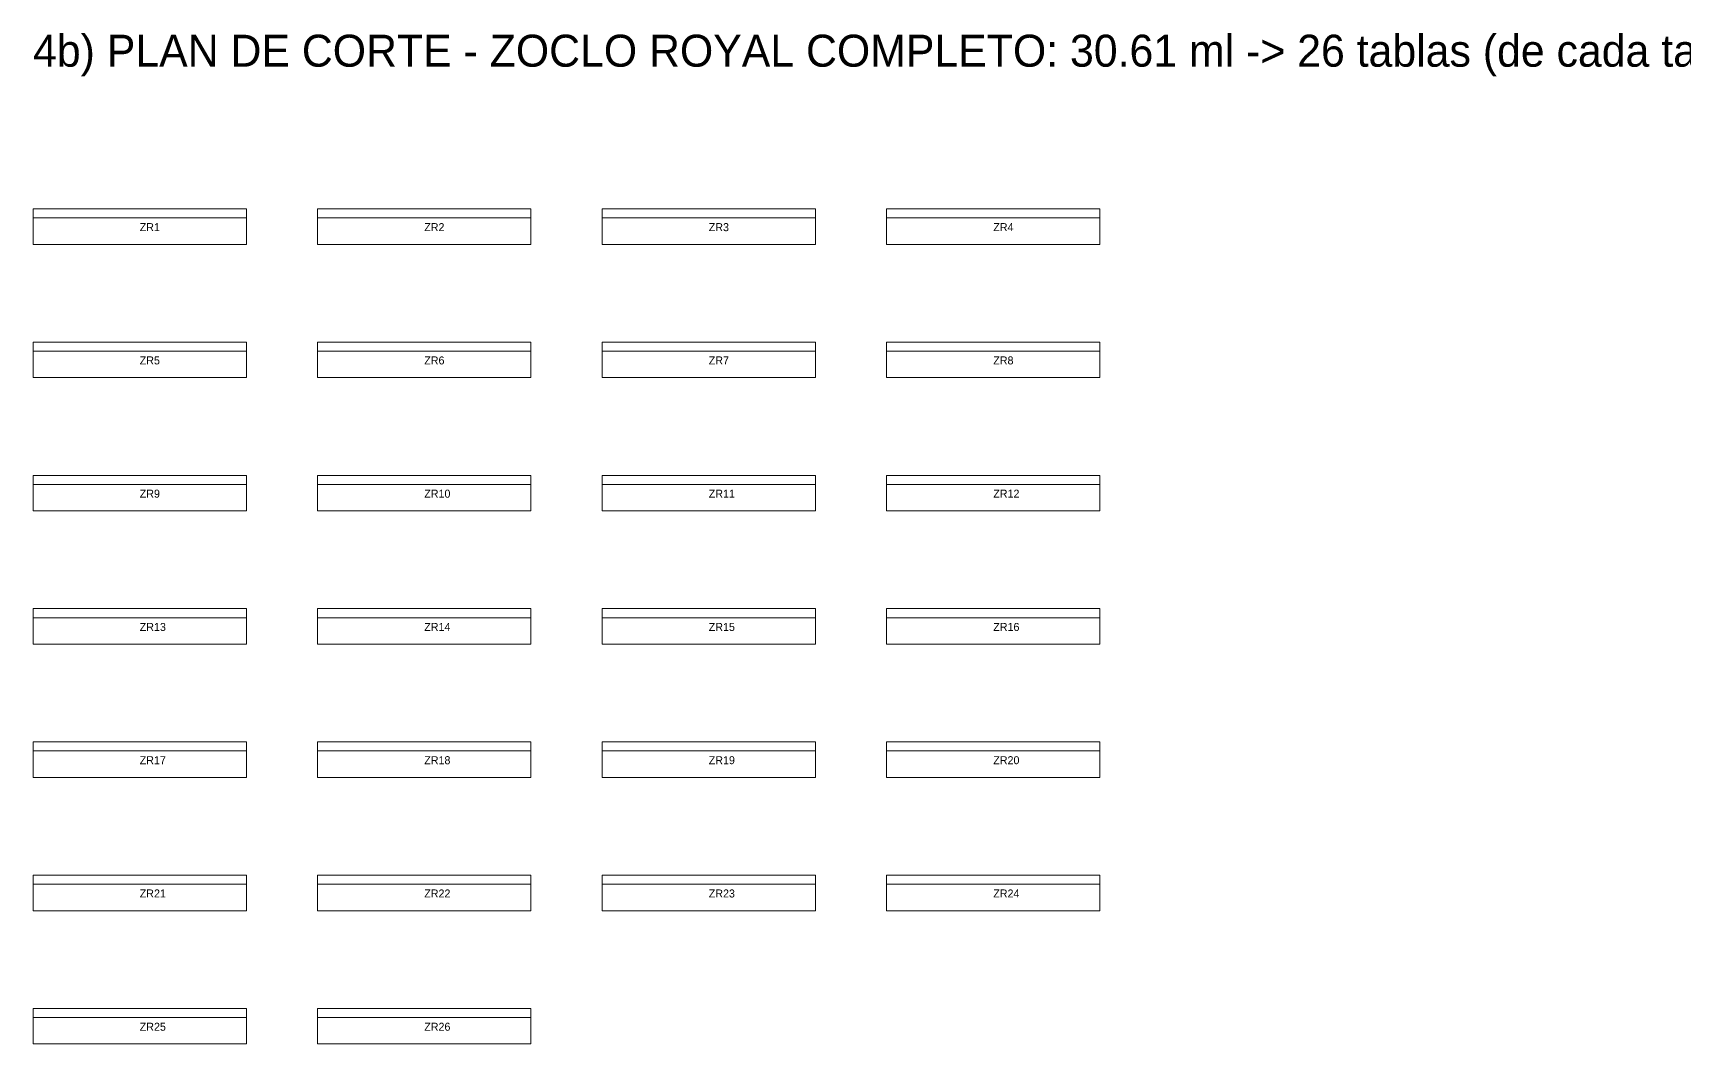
# Model space of a CAD drawing. Header units: metres. Extents: x 272.3 to 354.7, y -132.1 to -56.9.
# Drawn here: x 336.11 to 345.4, y -132.12 to -126.43 of the extents above; entities that cross this region are included whole.
import ezdxf

# ---------------------------------------------------------------- set-up
doc = ezdxf.new("R2010")
doc.units = ezdxf.units.M
for name, color, linetype, lineweight, plot in [('ESCALERA-REGADERA-ZOCLO', 6, 'Continuous', 0, False), ('ESCALERA-REGADERA-ZOCLO-TEXTO', 7, 'Continuous', 0, False), ('PLAN-CORTE-DESPERDICIO', 1, 'Continuous', 0, False)]:
    doc.layers.add(name, color=color, linetype=linetype, lineweight=lineweight, plot=plot)

msp = doc.modelspace()

# ---------------------------------------------------------------- linework, layer by layer
at = {"layer": 'ESCALERA-REGADERA-ZOCLO'}
for points in [[(336.1085, -127.6203), (337.3085, -127.6203), (337.3085, -127.4203), (336.1085, -127.4203)], [(337.7085, -127.6203), (338.9085, -127.6203), (338.9085, -127.4203), (337.7085, -127.4203)], [(339.3085, -127.6203), (340.5085, -127.6203), (340.5085, -127.4203), (339.3085, -127.4203)], [(340.9085, -127.6203), (342.1085, -127.6203), (342.1085, -127.4203), (340.9085, -127.4203)], [(336.1085, -127.6203), (337.3085, -127.6203), (337.3085, -127.4713), (336.1085, -127.4713)], [(337.7085, -127.6203), (338.9085, -127.6203), (338.9085, -127.4713), (337.7085, -127.4713)], [(339.3085, -127.6203), (340.5085, -127.6203), (340.5085, -127.4713), (339.3085, -127.4713)], [(340.9085, -127.6203), (342.1085, -127.6203), (342.1085, -127.4713), (340.9085, -127.4713)], [(336.1085, -128.3703), (337.3085, -128.3703), (337.3085, -128.1703), (336.1085, -128.1703)], [(337.7085, -128.3703), (338.9085, -128.3703), (338.9085, -128.1703), (337.7085, -128.1703)], [(339.3085, -128.3703), (340.5085, -128.3703), (340.5085, -128.1703), (339.3085, -128.1703)], [(340.9085, -128.3703), (342.1085, -128.3703), (342.1085, -128.1703), (340.9085, -128.1703)], [(336.1085, -128.3703), (337.3085, -128.3703), (337.3085, -128.2213), (336.1085, -128.2213)], [(337.7085, -128.3703), (338.9085, -128.3703), (338.9085, -128.2213), (337.7085, -128.2213)], [(339.3085, -128.3703), (340.5085, -128.3703), (340.5085, -128.2213), (339.3085, -128.2213)], [(340.9085, -128.3703), (342.1085, -128.3703), (342.1085, -128.2213), (340.9085, -128.2213)], [(336.1085, -129.1203), (337.3085, -129.1203), (337.3085, -128.9203), (336.1085, -128.9203)], [(337.7085, -129.1203), (338.9085, -129.1203), (338.9085, -128.9203), (337.7085, -128.9203)], [(339.3085, -129.1203), (340.5085, -129.1203), (340.5085, -128.9203), (339.3085, -128.9203)], [(340.9085, -129.1203), (342.1085, -129.1203), (342.1085, -128.9203), (340.9085, -128.9203)], [(336.1085, -129.1203), (337.3085, -129.1203), (337.3085, -128.9713), (336.1085, -128.9713)], [(337.7085, -129.1203), (338.9085, -129.1203), (338.9085, -128.9713), (337.7085, -128.9713)], [(339.3085, -129.1203), (340.5085, -129.1203), (340.5085, -128.9713), (339.3085, -128.9713)], [(340.9085, -129.1203), (342.1085, -129.1203), (342.1085, -128.9713), (340.9085, -128.9713)], [(336.1085, -129.8703), (337.3085, -129.8703), (337.3085, -129.6703), (336.1085, -129.6703)], [(337.7085, -129.8703), (338.9085, -129.8703), (338.9085, -129.6703), (337.7085, -129.6703)], [(339.3085, -129.8703), (340.5085, -129.8703), (340.5085, -129.6703), (339.3085, -129.6703)], [(340.9085, -129.8703), (342.1085, -129.8703), (342.1085, -129.6703), (340.9085, -129.6703)], [(336.1085, -129.8703), (337.3085, -129.8703), (337.3085, -129.7213), (336.1085, -129.7213)], [(337.7085, -129.8703), (338.9085, -129.8703), (338.9085, -129.7213), (337.7085, -129.7213)], [(339.3085, -129.8703), (340.5085, -129.8703), (340.5085, -129.7213), (339.3085, -129.7213)], [(340.9085, -129.8703), (342.1085, -129.8703), (342.1085, -129.7213), (340.9085, -129.7213)], [(336.1085, -130.6203), (337.3085, -130.6203), (337.3085, -130.4203), (336.1085, -130.4203)], [(337.7085, -130.6203), (338.9085, -130.6203), (338.9085, -130.4203), (337.7085, -130.4203)], [(339.3085, -130.6203), (340.5085, -130.6203), (340.5085, -130.4203), (339.3085, -130.4203)], [(340.9085, -130.6203), (342.1085, -130.6203), (342.1085, -130.4203), (340.9085, -130.4203)], [(336.1085, -130.6203), (337.3085, -130.6203), (337.3085, -130.4713), (336.1085, -130.4713)], [(337.7085, -130.6203), (338.9085, -130.6203), (338.9085, -130.4713), (337.7085, -130.4713)], [(339.3085, -130.6203), (340.5085, -130.6203), (340.5085, -130.4713), (339.3085, -130.4713)], [(340.9085, -130.6203), (342.1085, -130.6203), (342.1085, -130.4713), (340.9085, -130.4713)], [(336.1085, -131.3703), (337.3085, -131.3703), (337.3085, -131.1703), (336.1085, -131.1703)], [(337.7085, -131.3703), (338.9085, -131.3703), (338.9085, -131.1703), (337.7085, -131.1703)], [(339.3085, -131.3703), (340.5085, -131.3703), (340.5085, -131.1703), (339.3085, -131.1703)], [(340.9085, -131.3703), (342.1085, -131.3703), (342.1085, -131.1703), (340.9085, -131.1703)], [(336.1085, -131.3703), (337.3085, -131.3703), (337.3085, -131.2213), (336.1085, -131.2213)], [(337.7085, -131.3703), (338.9085, -131.3703), (338.9085, -131.2213), (337.7085, -131.2213)], [(339.3085, -131.3703), (340.5085, -131.3703), (340.5085, -131.2213), (339.3085, -131.2213)], [(340.9085, -131.3703), (342.1085, -131.3703), (342.1085, -131.2213), (340.9085, -131.2213)], [(336.1085, -132.1203), (337.3085, -132.1203), (337.3085, -131.9203), (336.1085, -131.9203)], [(336.1085, -132.1203), (337.3085, -132.1203), (337.3085, -131.9713), (336.1085, -131.9713)], [(337.7085, -132.1203), (338.9085, -132.1203), (338.9085, -131.9203), (337.7085, -131.9203)], [(337.7085, -132.1203), (338.9085, -132.1203), (338.9085, -131.9713), (337.7085, -131.9713)]]:
    msp.add_lwpolyline(points, close=True, dxfattribs=at)
at = {"layer": 'PLAN-CORTE-DESPERDICIO'}
for points in [[(336.1085, -127.4713), (337.3085, -127.4713), (337.3085, -127.4203), (336.1085, -127.4203)], [(337.7085, -127.4713), (338.9085, -127.4713), (338.9085, -127.4203), (337.7085, -127.4203)], [(339.3085, -127.4713), (340.5085, -127.4713), (340.5085, -127.4203), (339.3085, -127.4203)], [(340.9085, -127.4713), (342.1085, -127.4713), (342.1085, -127.4203), (340.9085, -127.4203)], [(336.1085, -128.2213), (337.3085, -128.2213), (337.3085, -128.1703), (336.1085, -128.1703)], [(337.7085, -128.2213), (338.9085, -128.2213), (338.9085, -128.1703), (337.7085, -128.1703)], [(339.3085, -128.2213), (340.5085, -128.2213), (340.5085, -128.1703), (339.3085, -128.1703)], [(340.9085, -128.2213), (342.1085, -128.2213), (342.1085, -128.1703), (340.9085, -128.1703)], [(336.1085, -128.9713), (337.3085, -128.9713), (337.3085, -128.9203), (336.1085, -128.9203)], [(337.7085, -128.9713), (338.9085, -128.9713), (338.9085, -128.9203), (337.7085, -128.9203)], [(339.3085, -128.9713), (340.5085, -128.9713), (340.5085, -128.9203), (339.3085, -128.9203)], [(340.9085, -128.9713), (342.1085, -128.9713), (342.1085, -128.9203), (340.9085, -128.9203)], [(336.1085, -129.7213), (337.3085, -129.7213), (337.3085, -129.6703), (336.1085, -129.6703)], [(337.7085, -129.7213), (338.9085, -129.7213), (338.9085, -129.6703), (337.7085, -129.6703)], [(339.3085, -129.7213), (340.5085, -129.7213), (340.5085, -129.6703), (339.3085, -129.6703)], [(340.9085, -129.7213), (342.1085, -129.7213), (342.1085, -129.6703), (340.9085, -129.6703)], [(336.1085, -130.4713), (337.3085, -130.4713), (337.3085, -130.4203), (336.1085, -130.4203)], [(337.7085, -130.4713), (338.9085, -130.4713), (338.9085, -130.4203), (337.7085, -130.4203)], [(339.3085, -130.4713), (340.5085, -130.4713), (340.5085, -130.4203), (339.3085, -130.4203)], [(340.9085, -130.4713), (342.1085, -130.4713), (342.1085, -130.4203), (340.9085, -130.4203)], [(336.1085, -131.2213), (337.3085, -131.2213), (337.3085, -131.1703), (336.1085, -131.1703)], [(337.7085, -131.2213), (338.9085, -131.2213), (338.9085, -131.1703), (337.7085, -131.1703)], [(339.3085, -131.2213), (340.5085, -131.2213), (340.5085, -131.1703), (339.3085, -131.1703)], [(340.9085, -131.2213), (342.1085, -131.2213), (342.1085, -131.1703), (340.9085, -131.1703)], [(336.1085, -131.9713), (337.3085, -131.9713), (337.3085, -131.9203), (336.1085, -131.9203)], [(337.7085, -131.9713), (338.9085, -131.9713), (338.9085, -131.9203), (337.7085, -131.9203)]]:
    msp.add_lwpolyline(points, close=True, dxfattribs=at)

# ---------------------------------------------------------------- texts
at = {"layer": 'ESCALERA-REGADERA-ZOCLO-TEXTO'}
for s, height, p in [('4b) PLAN DE CORTE - ZOCLO ROYAL COMPLETO: 30.61 ml -> 26 tablas (de cada tabla Royal de 0.20 x 1.20 sale 1 tira de 0.149)', 0.18, (336.1085, -126.6203)), ('ZR1', 0.045, (336.7085, -127.5458)), ('ZR2', 0.045, (338.3085, -127.5458)), ('ZR3', 0.045, (339.9085, -127.5458)), ('ZR4', 0.045, (341.5085, -127.5458)), ('ZR5', 0.045, (336.7085, -128.2958)), ('ZR6', 0.045, (338.3085, -128.2958)), ('ZR7', 0.045, (339.9085, -128.2958)), ('ZR8', 0.045, (341.5085, -128.2958)), ('ZR9', 0.045, (336.7085, -129.0458)), ('ZR10', 0.045, (338.3085, -129.0458)), ('ZR11', 0.045, (339.9085, -129.0458)), ('ZR12', 0.045, (341.5085, -129.0458)), ('ZR13', 0.045, (336.7085, -129.7958)), ('ZR14', 0.045, (338.3085, -129.7958)), ('ZR15', 0.045, (339.9085, -129.7958)), ('ZR16', 0.045, (341.5085, -129.7958)), ('ZR17', 0.045, (336.7085, -130.5458)), ('ZR18', 0.045, (338.3085, -130.5458)), ('ZR19', 0.045, (339.9085, -130.5458)), ('ZR20', 0.045, (341.5085, -130.5458)), ('ZR21', 0.045, (336.7085, -131.2958)), ('ZR22', 0.045, (338.3085, -131.2958)), ('ZR23', 0.045, (339.9085, -131.2958)), ('ZR24', 0.045, (341.5085, -131.2958)), ('ZR25', 0.045, (336.7085, -132.0458)), ('ZR26', 0.045, (338.3085, -132.0458))]:
    msp.add_text(s, height=height, dxfattribs=at).set_placement(p)

doc.saveas('drawing.dxf')
